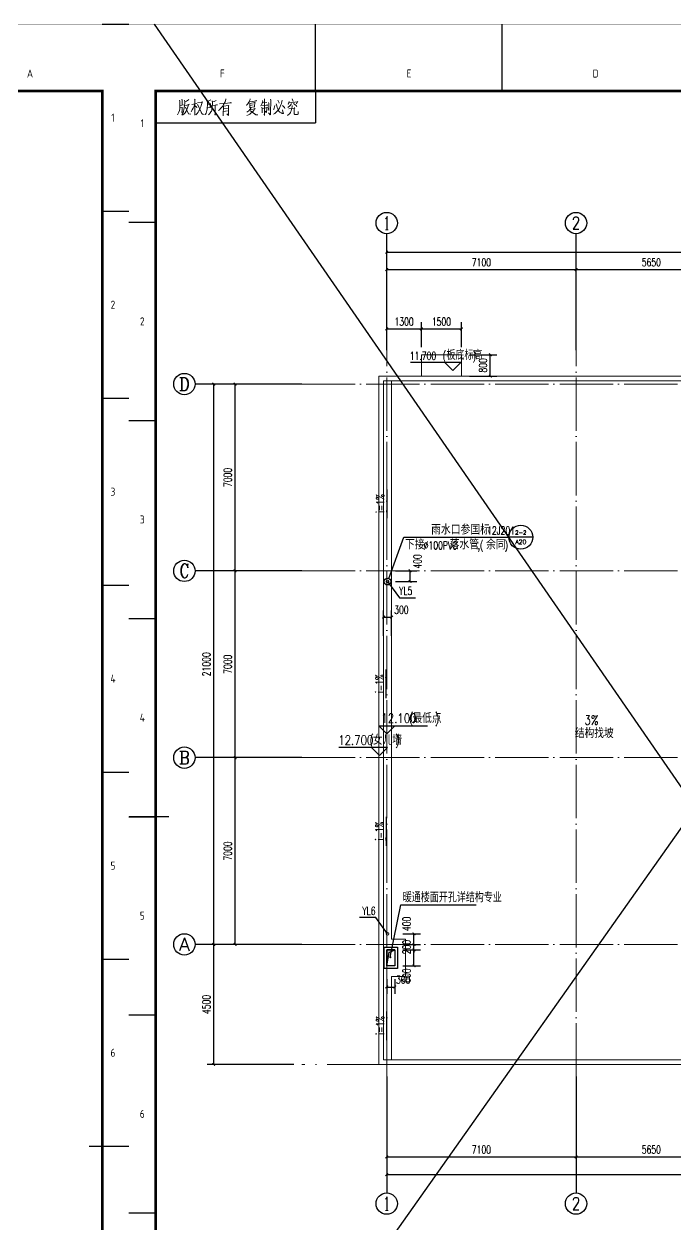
# Model space of a CAD drawing. Extents: x 238398 to 585159, y -66832 to 191977.
# Drawn here: x 539198 to 563614, y 61379 to 106385 of the extents above; entities that cross this region are included whole.
import ezdxf
from ezdxf.enums import TextEntityAlignment as Align

# ---------------------------------------------------------------- set-up
doc = ezdxf.new("R2010")
doc.units = 0
doc.header["$LTSCALE"] = 1000
doc.header["$MEASUREMENT"] = 0
doc.linetypes.add('DOTE', pattern=[2.42, 2, -0.2, 0.02, -0.2])
doc.layers.get('0').update_dxf_attribs({"color": 8})
doc.layers.get('Defpoints').update_dxf_attribs({"color": 8})
for name, color, linetype in [('-人员定位', 6, 'Continuous'), ('AXIS', 8, 'Continuous'), ('AXIS_TEXT', 8, 'Continuous'), ('DIM_ELEV', 8, 'Continuous'), ('DIM_IDEN', 8, 'Continuous'), ('DIM_LEAD', 8, 'Continuous'), ('DIM_SYMB', 8, 'Continuous'), ('D洞口', 8, 'Continuous'), ('G沟道', 8, 'Continuous'), ('PUB_DIM', 8, 'Continuous')]:
    doc.layers.add(name, color=color, linetype=linetype)
for name, color, linetype, lineweight in [('DOTE', 8, 'DOTE', 13), ('PUB_TEXT', 8, 'Continuous', 20), ('屋面', 8, 'Continuous', 20), ('建筑看线', 8, 'Continuous', 18), ('水', 8, 'Continuous', 18)]:
    doc.layers.add(name, color=color, linetype=linetype, lineweight=lineweight)
doc.styles.add('_TCH_AXIS', font='complex.shx', dxfattribs={"bigfont": 'gbcbig.shx'})
doc.styles.add('_TCH_DIM', font='SIMPLEX', dxfattribs={"bigfont": 'GBCBIG'})
doc.styles.add('_TCH_DIM_T3', font='SIMPLEX', dxfattribs={"width": 0.705882, "bigfont": 'GBCBIG'})
doc.styles.add('_TCH_LABEL', font='geditxt.shx', dxfattribs={"bigfont": 'hztxt1.shx'})
doc.styles.add('COMPLEX', font='geditxt.shx')
doc.styles.add('HZTXT', font='geditxt.shx', dxfattribs={"width": 0.8, "bigfont": 'hztxt1.shx'})
doc.styles.get("Standard").update_dxf_attribs({"font": 'gbenor.shx', "bigfont": 'gbcbig.shx'})
doc.styles.add('TK', font='GEDITXT.SHX', dxfattribs={"width": 0.85, "height": 3.5, "bigfont": 'hztxt1.shx'})
doc.dimstyles.new('_TCH_ARCH&&100', dxfattribs={"dimtxt": 297.5, "dimasz": 100, "dimexe": 250, "dimexo": 300, "dimgap": 126.25, "dimtad": 1, "dimdec": 0, "dimzin": 0, "dimdsep": 46, "dimtxsty": '_TCH_DIM_T3', "dimblk": 'ARCHTICK', "dimcen": 0.09, "dimazin": 2, "dimtfac": 1, "dimtdec": 0, "dimtix": 1, "dimtmove": 2, "dimatfit": 3, "dimfxl": 0, "dimtolj": 1, "dimtzin": 0, "dimarcsym": 0})

# ---------------------------------------------------------------- blocks, each defined once
blk = doc.blocks.new('_ArchTick')
at = {"color": 0, "linetype": 'ByBlock', "const_width": 0.4}
blk.add_lwpolyline([(-0.5, -0.5), (0.5, 0.5)], dxfattribs=at)
blk = doc.blocks.new('*D594')
at = {"layer": 'AXIS', "color": 0, "lineweight": -2}
for p, q in [((557203, 71892), (553953, 71892)), ((554203, 67392), (554203, 71892)), ((557203, 67392), (553953, 67392))]:
    blk.add_line(p, q, dxfattribs=at)
at = {"layer": 'Defpoints', "color": 0}
for p in [(554203, 71892), (557503, 71892), (557503, 67392)]:
    blk.add_point(p, dxfattribs=at)
at = {"layer": 'AXIS', "color": 0, "lineweight": -2, "xscale": 100, "yscale": 100, "zscale": 100}
for p, rotation in [((554203, 71892), 90), ((554203, 67392), 270)]:
    blk.add_blockref('_ArchTick', p, dxfattribs=dict(at, rotation=rotation))
at = {"layer": 'AXIS', "color": 0, "insert": (553928, 69642), "char_height": 297.5, "attachment_point": 5, "rotation": 90, "style": '_TCH_DIM_T3'}
blk.add_mtext('\\A1;4500', dxfattribs=at)
blk = doc.blocks.new('*D595')
at = {"layer": 'AXIS', "color": 0, "lineweight": -2}
for p, q in [((557203, 92892), (553953, 92892)), ((554203, 71892), (554203, 92892)), ((557203, 71892), (553953, 71892))]:
    blk.add_line(p, q, dxfattribs=at)
at = {"layer": 'Defpoints', "color": 0}
for p in [(554203, 92892), (557503, 92892), (557503, 71892)]:
    blk.add_point(p, dxfattribs=at)
at = {"layer": 'AXIS', "color": 0, "lineweight": -2, "xscale": 100, "yscale": 100, "zscale": 100}
for p, rotation in [((554203, 92892), 90), ((554203, 71892), 270)]:
    blk.add_blockref('_ArchTick', p, dxfattribs=dict(at, rotation=rotation))
at = {"layer": 'AXIS', "color": 0, "insert": (553928, 82392), "char_height": 297.5, "attachment_point": 5, "rotation": 90, "style": '_TCH_DIM_T3'}
blk.add_mtext('\\A1;21000', dxfattribs=at)
blk = doc.blocks.new('*D596')
at = {"layer": 'AXIS', "color": 0, "lineweight": -2}
for p, q in [((557203, 78892), (554753, 78892)), ((555003, 71892), (555003, 78892)), ((557203, 71892), (554753, 71892))]:
    blk.add_line(p, q, dxfattribs=at)
at = {"layer": 'Defpoints', "color": 0}
for p in [(555003, 78892), (557503, 78892), (557503, 71892)]:
    blk.add_point(p, dxfattribs=at)
at = {"layer": 'AXIS', "color": 0, "lineweight": -2, "xscale": 100, "yscale": 100, "zscale": 100}
for p, rotation in [((555003, 78892), 90), ((555003, 71892), 270)]:
    blk.add_blockref('_ArchTick', p, dxfattribs=dict(at, rotation=rotation))
at = {"layer": 'AXIS', "color": 0, "insert": (554728, 75392), "char_height": 297.5, "attachment_point": 5, "rotation": 90, "style": '_TCH_DIM_T3'}
blk.add_mtext('\\A1;7000', dxfattribs=at)
blk = doc.blocks.new('*D597')
at = {"layer": 'AXIS', "color": 0, "lineweight": -2}
for p, q in [((557203, 85892), (554753, 85892)), ((555003, 78892), (555003, 85892)), ((557203, 78892), (554753, 78892))]:
    blk.add_line(p, q, dxfattribs=at)
at = {"layer": 'Defpoints', "color": 0}
for p in [(555003, 85892), (557503, 85892), (557503, 78892)]:
    blk.add_point(p, dxfattribs=at)
at = {"layer": 'AXIS', "color": 0, "lineweight": -2, "xscale": 100, "yscale": 100, "zscale": 100}
for p, rotation in [((555003, 85892), 90), ((555003, 78892), 270)]:
    blk.add_blockref('_ArchTick', p, dxfattribs=dict(at, rotation=rotation))
at = {"layer": 'AXIS', "color": 0, "insert": (554728, 82392), "char_height": 297.5, "attachment_point": 5, "rotation": 90, "style": '_TCH_DIM_T3'}
blk.add_mtext('\\A1;7000', dxfattribs=at)
blk = doc.blocks.new('*D598')
at = {"layer": 'AXIS', "color": 0, "lineweight": -2}
for p, q in [((557203, 92892), (554753, 92892)), ((555003, 85892), (555003, 92892)), ((557203, 85892), (554753, 85892))]:
    blk.add_line(p, q, dxfattribs=at)
at = {"layer": 'Defpoints', "color": 0}
for p in [(555003, 92892), (557503, 92892), (557503, 85892)]:
    blk.add_point(p, dxfattribs=at)
at = {"layer": 'AXIS', "color": 0, "lineweight": -2, "xscale": 100, "yscale": 100, "zscale": 100}
for p, rotation in [((555003, 92892), 90), ((555003, 85892), 270)]:
    blk.add_blockref('_ArchTick', p, dxfattribs=dict(at, rotation=rotation))
at = {"layer": 'AXIS', "color": 0, "insert": (554728, 89392), "char_height": 297.5, "attachment_point": 5, "rotation": 90, "style": '_TCH_DIM_T3'}
blk.add_mtext('\\A1;7000', dxfattribs=at)
blk = doc.blocks.new('_AXISO')
blk.add_circle((0, 0), 0.5)
at = {"layer": 'AXIS_TEXT', "style": 'COMPLEX', "width": 1.041667}
blk.add_attdef('A', text='', height=0.56, dxfattribs=at).set_placement((-0.25, -0.28), (0.25, -0.28), align=Align.FIT)
blk = doc.blocks.new('*D604')
at = {"layer": 'AXIS', "color": 0, "lineweight": -2}
for p, q in [((560692, 94828), (560692, 98089)), ((560692, 97839), (583792, 97839)), ((583792, 94828), (583792, 98089))]:
    blk.add_line(p, q, dxfattribs=at)
at = {"layer": 'Defpoints', "color": 0}
for p in [(583792, 97839), (560692, 94528), (583792, 94528)]:
    blk.add_point(p, dxfattribs=at)
at = {"layer": 'AXIS', "color": 0, "lineweight": -2, "xscale": 100, "yscale": 100, "zscale": 100, "rotation": 180}
blk.add_blockref('_ArchTick', (560692, 97839), dxfattribs=at)
at = {"layer": 'AXIS', "color": 0, "lineweight": -2, "xscale": 100, "yscale": 100, "zscale": 100}
blk.add_blockref('_ArchTick', (583792, 97839), dxfattribs=at)
at = {"layer": 'AXIS', "color": 0, "insert": (572242, 98114), "char_height": 297.5, "attachment_point": 5, "style": '_TCH_DIM_T3'}
blk.add_mtext('\\A1;23100', dxfattribs=at)
blk = doc.blocks.new('*D605')
at = {"layer": 'AXIS', "color": 0, "lineweight": -2}
for p, q in [((560692, 94168), (560692, 97430)), ((567792, 94168), (567792, 97430)), ((560692, 97180), (567792, 97180))]:
    blk.add_line(p, q, dxfattribs=at)
at = {"layer": 'Defpoints', "color": 0}
for p in [(567792, 97180), (560692, 93868), (567792, 93868)]:
    blk.add_point(p, dxfattribs=at)
at = {"layer": 'AXIS', "color": 0, "lineweight": -2, "xscale": 100, "yscale": 100, "zscale": 100, "rotation": 180}
blk.add_blockref('_ArchTick', (560692, 97180), dxfattribs=at)
at = {"layer": 'AXIS', "color": 0, "lineweight": -2, "xscale": 100, "yscale": 100, "zscale": 100}
blk.add_blockref('_ArchTick', (567792, 97180), dxfattribs=at)
at = {"layer": 'AXIS', "color": 0, "insert": (564242, 97455), "char_height": 297.5, "attachment_point": 5, "style": '_TCH_DIM_T3'}
blk.add_mtext('\\A1;7100', dxfattribs=at)
blk = doc.blocks.new('*D606')
at = {"layer": 'AXIS', "color": 0, "lineweight": -2}
for p, q in [((567792, 94168), (567792, 97430)), ((573442, 94168), (573442, 97430)), ((567792, 97180), (573442, 97180))]:
    blk.add_line(p, q, dxfattribs=at)
at = {"layer": 'Defpoints', "color": 0}
for p in [(573442, 97180), (567792, 93868), (573442, 93868)]:
    blk.add_point(p, dxfattribs=at)
at = {"layer": 'AXIS', "color": 0, "lineweight": -2, "xscale": 100, "yscale": 100, "zscale": 100, "rotation": 180}
blk.add_blockref('_ArchTick', (567792, 97180), dxfattribs=at)
at = {"layer": 'AXIS', "color": 0, "lineweight": -2, "xscale": 100, "yscale": 100, "zscale": 100}
blk.add_blockref('_ArchTick', (573442, 97180), dxfattribs=at)
at = {"layer": 'AXIS', "color": 0, "insert": (570617, 97455), "char_height": 297.5, "attachment_point": 5, "style": '_TCH_DIM_T3'}
blk.add_mtext('\\A1;5650', dxfattribs=at)
blk = doc.blocks.new('*D608')
at = {"layer": 'AXIS', "color": 0, "lineweight": -2}
for p, q in [((560692, 66282), (560692, 63020)), ((583792, 66282), (583792, 63020)), ((560692, 63270), (583792, 63270))]:
    blk.add_line(p, q, dxfattribs=at)
at = {"layer": 'Defpoints', "color": 0}
for p in [(560692, 66582), (583792, 66582), (583792, 63270)]:
    blk.add_point(p, dxfattribs=at)
at = {"layer": 'AXIS', "color": 0, "lineweight": -2, "xscale": 100, "yscale": 100, "zscale": 100, "rotation": 180}
blk.add_blockref('_ArchTick', (560692, 63270), dxfattribs=at)
at = {"layer": 'AXIS', "color": 0, "lineweight": -2, "xscale": 100, "yscale": 100, "zscale": 100}
blk.add_blockref('_ArchTick', (583792, 63270), dxfattribs=at)
at = {"layer": 'AXIS', "color": 0, "insert": (572242, 63545), "char_height": 297.5, "attachment_point": 5, "style": '_TCH_DIM_T3'}
blk.add_mtext('\\A1;23100', dxfattribs=at)
blk = doc.blocks.new('*D609')
at = {"layer": 'AXIS', "color": 0, "lineweight": -2}
for p, q in [((560692, 66942), (560692, 63680)), ((567792, 66942), (567792, 63680)), ((560692, 63930), (567792, 63930))]:
    blk.add_line(p, q, dxfattribs=at)
at = {"layer": 'Defpoints', "color": 0}
for p in [(560692, 67242), (567792, 67242), (567792, 63930)]:
    blk.add_point(p, dxfattribs=at)
at = {"layer": 'AXIS', "color": 0, "lineweight": -2, "xscale": 100, "yscale": 100, "zscale": 100, "rotation": 180}
blk.add_blockref('_ArchTick', (560692, 63930), dxfattribs=at)
at = {"layer": 'AXIS', "color": 0, "lineweight": -2, "xscale": 100, "yscale": 100, "zscale": 100}
blk.add_blockref('_ArchTick', (567792, 63930), dxfattribs=at)
at = {"layer": 'AXIS', "color": 0, "insert": (564242, 64205), "char_height": 297.5, "attachment_point": 5, "style": '_TCH_DIM_T3'}
blk.add_mtext('\\A1;7100', dxfattribs=at)
blk = doc.blocks.new('*D610')
at = {"layer": 'AXIS', "color": 0, "lineweight": -2}
for p, q in [((567792, 66942), (567792, 63680)), ((573442, 66942), (573442, 63680)), ((567792, 63930), (573442, 63930))]:
    blk.add_line(p, q, dxfattribs=at)
at = {"layer": 'Defpoints', "color": 0}
for p in [(567792, 67242), (573442, 67242), (573442, 63930)]:
    blk.add_point(p, dxfattribs=at)
at = {"layer": 'AXIS', "color": 0, "lineweight": -2, "xscale": 100, "yscale": 100, "zscale": 100, "rotation": 180}
blk.add_blockref('_ArchTick', (567792, 63930), dxfattribs=at)
at = {"layer": 'AXIS', "color": 0, "lineweight": -2, "xscale": 100, "yscale": 100, "zscale": 100}
blk.add_blockref('_ArchTick', (573442, 63930), dxfattribs=at)
at = {"layer": 'AXIS', "color": 0, "insert": (570617, 64205), "char_height": 297.5, "attachment_point": 5, "style": '_TCH_DIM_T3'}
blk.add_mtext('\\A1;5650', dxfattribs=at)
blk = doc.blocks.new('GEDI_WK_A2_V')
at = {"color": 3}
for p, q in [((70, 569), (70, 594)), ((140, 569), (140, 594)), ((70, 569), (70, 557)), ((10, 557), (70, 557)), ((0, 519.75), (10, 519.75)), ((0, 445.5), (10, 445.5)), ((0, 371.25), (10, 371.25)), ((0, 297), (10, 297)), ((0, 222.75), (10, 222.75)), ((0, 148.5), (10, 148.5))]:
    blk.add_line(p, q, dxfattribs=at)
for points, const_width in [([(0, 594), (0, 0), (420, 0), (420, 594)], 0.1), ([(10, 569), (10, 10), (410, 10), (410, 569)], 1)]:
    blk.add_lwpolyline(points, close=True, dxfattribs=dict(at, const_width=const_width))
at = {"color": 3, "const_width": 0.5}
blk.add_lwpolyline([(0, 297), (15, 297)], dxfattribs=at)
at = {"color": 3}
for s, p in [('F', (35, 574)), ('E', (105, 574)), ('D', (175, 574))]:
    blk.add_text(s, height=3, dxfattribs=at).set_placement(p, align=Align.CENTER)
for s, p in [('1', (5, 556.88)), ('2', (5, 482.62)), ('3', (5, 408.38)), ('4', (5, 334.12)), ('5', (5, 259.88)), ('6', (5, 185.62))]:
    blk.add_text(s, height=3, dxfattribs=at).set_placement(p, align=Align.MIDDLE)
blk = doc.blocks.new('GEDI_Copyright_2012')
at = {"color": 7, "lineweight": 0}
for points in [[(8.99, -3.43), (9.11, -3.83), (9.11, -5.03), (9.11, -5.93), (9.03, -6.73), (8.9, -7.33), (8.73, -8.03), (8.48, -8.53), (8.22, -8.93)], [(10.81, -3.53), (10.9, -4.03), (10.9, -4.68), (10.81, -5.53), (10.73, -6.33), (10.6, -7.03), (10.47, -7.68), (10.3, -8.23), (10.09, -8.72), (9.84, -9.08)], [(9.88, -3.13), (9.96, -3.43), (9.96, -5.33)], [(12.43, -3.23), (12.34, -3.38), (11.53, -3.88), (10.98, -4.13)], [(14.64, -3.13), (14.81, -3.38), (14.76, -3.33), (14.72, -9.13), (14.68, -8.72), (14.72, -8.13)], [(15.7, -4.48), (17.52, -4.18), (17.44, -4.03), (17.27, -4.68), (17.1, -5.43), (16.93, -5.93), (16.76, -6.43), (16.55, -6.93), (16.21, -7.48), (15.91, -7.98), (15.61, -8.43), (15.32, -8.72), (15.02, -8.98)], [(20.67, -3.38), (20.5, -3.48), (19.35, -4.13), (19.27, -3.73), (19.4, -4.13), (19.4, -5.43), (19.35, -6.23), (19.31, -6.78), (19.22, -7.33), (19.1, -7.83), (18.93, -8.33), (18.72, -8.68), (18.54, -8.98)], [(22.67, -3.58), (21.99, -3.98), (21.35, -4.13), (21.26, -3.73), (21.35, -4.33), (21.31, -4.93), (21.26, -5.58), (21.22, -6.13), (21.13, -6.63), (21.05, -7.18), (20.92, -7.58), (20.71, -7.88), (20.5, -8.23), (20.28, -8.53), (20.07, -8.78), (19.86, -8.98)], [(26.28, -2.98), (26.28, -3.23), (26.02, -4.08), (25.76, -4.68), (25.51, -5.08), (25.04, -5.83), (24.36, -6.63), (23.9, -7.13), (23.6, -7.38)], [(23.98, -4.83), (28.4, -4.43), (28.14, -4.33)], [(28.14, -4.33), (27.8, -4.48)], [(35.45, -3.03), (35.49, -3.23), (34.98, -4.18), (34.52, -4.83), (34.26, -5.23), (34.05, -5.53)], [(35.11, -4.08), (36.34, -3.93), (37.87, -3.68), (37.75, -3.63), (37.49, -3.73)], [(35.24, -4.43), (35.28, -4.73), (35.32, -5.58), (35.32, -6.38), (35.28, -6.23), (37.19, -5.93), (37.07, -5.93), (37.15, -4.23), (37.28, -4.38), (35.28, -4.68)], [(40.12, -3.58), (40.16, -3.88), (39.83, -4.93), (39.66, -5.23)], [(40.12, -4.48), (41.74, -4.33)], [(40.8, -3.03), (40.84, -3.28), (40.8, -9.23), (40.72, -8.88), (40.8, -8.53)], [(42.33, -4.33), (42.42, -4.58), (42.42, -7.33), (42.33, -6.83), (42.37, -6.53)], [(43.1, -3.13), (43.18, -3.43), (43.14, -8.23), (43.14, -8.53), (43.1, -8.78), (43.05, -8.88), (42.97, -8.98), (42.37, -8.23), (43.05, -8.88)], [(47.43, -3.48), (47.39, -4.03), (47.17, -4.73), (47, -5.28), (46.71, -5.88), (46.45, -6.48), (46.2, -6.88), (45.86, -7.38), (45.47, -7.78), (45.09, -8.13), (44.67, -8.48), (44.24, -8.72)], [(45.82, -3.53), (46.07, -3.93), (46.24, -4.28), (46.32, -4.48), (46.32, -4.63)], [(50.06, -3.98), (50.02, -4.33), (49.94, -4.58), (49.85, -4.83), (49.77, -4.98), (49.68, -5.03), (50.02, -4.43), (53.29, -4.13), (53.16, -4.03), (52.78, -4.83)], [(51.21, -3.03), (51.47, -3.58), (51.55, -3.93)], [(9.11, -6.38), (10.01, -6.28), (9.92, -6.13), (9.92, -8.38), (9.88, -8.08), (9.88, -7.68)], [(9.16, -5.48), (10.39, -5.28)], [(11.2, -5.43), (12.56, -5.08), (12.47, -4.93), (12.26, -5.58), (12, -6.38), (11.75, -6.98), (11.45, -7.63), (11.03, -8.23), (10.6, -8.68), (10.26, -9.03)], [(11.15, -6.08), (12.34, -8.63), (13.15, -8.68), (12.38, -8.58), (12.17, -8.28)], [(14.72, -4.88), (14.42, -5.73), (14.08, -6.43), (13.74, -7.13), (13.45, -7.63), (13.36, -7.78)], [(13.62, -5.08), (15.4, -4.68)], [(14.72, -5.63), (15.27, -6.03), (15.4, -6.33)], [(15.61, -5.23), (15.87, -5.28), (17.44, -8.72), (18.2, -8.83), (17.44, -8.63), (17.14, -8.08)], [(19.48, -6.38), (19.56, -6.33), (20.54, -6.18), (20.41, -6.23), (20.54, -4.68), (20.63, -4.88), (19.44, -5.13)], [(21.31, -5.53), (23.22, -5.23), (23.09, -5.18), (22.88, -5.28)], [(22.28, -5.43), (22.28, -9.13), (22.24, -8.88), (22.28, -8.48)], [(25.34, -5.53), (25.43, -5.73), (25.38, -9.03), (25.38, -9.33), (25.34, -9.03), (25.38, -8.68)], [(25.43, -5.73), (27.38, -5.53), (27.38, -5.43), (27.47, -5.53), (27.38, -5.58), (27.38, -9.08), (27.34, -9.28), (26.66, -8.63), (27.34, -9.18)], [(26.96, -6.58), (25.47, -6.73)], [(25.47, -7.68), (26.96, -7.53)], [(35.71, -6.38), (35.71, -6.53), (34.98, -7.43), (34.56, -7.78), (34.26, -8.03)], [(35.62, -6.88), (35.75, -6.98), (37.28, -6.68), (37.23, -6.53), (36.77, -7.33), (36.47, -7.68), (36.17, -7.98), (35.71, -8.38), (35.28, -8.72), (34.81, -8.98), (34.26, -9.23)], [(36.64, -5.28), (35.36, -5.48)], [(35.54, -7.38), (35.62, -7.43), (37.57, -8.98), (38.3, -8.93), (37.57, -8.93), (37.32, -8.78)], [(39.27, -5.63), (42.08, -5.33), (42.03, -5.33), (41.87, -5.28), (41.65, -5.38)], [(39.87, -6.13), (39.95, -6.68), (39.95, -6.78), (40, -8.28), (39.95, -7.98), (40, -7.73)], [(40, -6.58), (41.95, -6.28), (41.82, -6.13), (41.74, -6.53), (41.69, -7.18), (41.61, -7.63), (41.57, -7.93), (41.44, -8.08), (41.06, -7.58), (41.48, -8.03)], [(44.67, -5.43), (44.63, -5.93), (44.5, -6.48), (44.37, -6.83), (44.24, -7.03)], [(45.26, -4.88), (45.43, -5.63), (45.56, -6.18), (45.77, -6.68), (45.99, -7.23), (46.24, -7.63), (46.58, -7.93), (47.05, -8.28), (47.51, -8.43), (47.81, -8.48), (47.94, -8.48), (47.73, -7.78), (47.64, -7.13), (47.81, -8.48)], [(47.64, -5.43), (48.07, -5.93), (48.36, -6.28), (48.49, -6.58)], [(51.21, -5.48), (51.21, -5.83), (51.08, -6.58), (50.95, -7.03), (50.83, -7.43), (50.7, -7.78), (50.53, -8.13), (50.32, -8.43), (50.06, -8.68), (49.77, -8.93), (49.43, -9.18)], [(50.91, -4.68), (50.83, -4.98), (50.44, -5.43), (50.06, -5.83), (49.81, -6.03), (49.55, -6.23)], [(49.98, -6.68), (52.19, -6.43), (52.06, -6.28), (52.02, -6.58), (51.93, -8.18), (51.97, -8.63), (52.06, -8.78), (52.19, -8.88), (52.4, -8.88), (52.61, -8.88), (53.21, -8.88), (53.42, -8.78), (53.46, -8.72), (53.42, -7.68), (53.42, -8.78)], [(51.76, -4.78), (52.27, -5.13), (52.65, -5.43), (52.83, -5.68), (52.91, -5.88)]]:
    blk.add_lwpolyline(points, dxfattribs=at)
blk = doc.blocks.new('432ASEFESADFSD')
for name, p in [('GEDI_WK_A2_V', (0, 0)), ('GEDI_Copyright_2012', (10, 569))]:
    blk.add_blockref(name, p)
at = {"style": 'TK', "width": 0.85}
for tag, height, p in [('PROJECTNAME', 4.75, (355, 44)), ('PHASE', 4, (397, 44)), ('DRAWINGNAME', 4.75, (365, 31))]:
    blk.add_attdef(tag, text='', height=height, dxfattribs=at).set_placement(p, align=Align.MIDDLE_CENTER)
for tag, p, height in [('APPROVE', (242, 32.75), 3.5), ('DESIGN', (287, 32.75), 3.5), ('REVIEW1', (242, 25.75), 3.5), ('DRAW', (287, 25.75), 3.5), ('REVIEW2', (242, 18.75), 3.5), ('PROPORTION', (287, 18.75), 3.5), ('DRAWINGNUMBER', (337, 18.5), 4), ('CHECK', (242, 11.75), 3.5), ('DATE', (287, 11.75), 3.5), ('VERSION', (403, 11.75), 3.5)]:
    blk.add_attdef(tag, p, '', height=height, dxfattribs=at)
blk = doc.blocks.new('GEDI_WK_A1_V')
at = {"color": 3}
for p, q in [((584, 841), (594, 841)), ((584, 770.92), (594, 770.92)), ((584, 700.83), (594, 700.83)), ((584, 630.75), (594, 630.75)), ((584, 560.67), (594, 560.67)), ((584, 490.58), (594, 490.58)), ((584, 420.5), (594, 420.5))]:
    blk.add_line(p, q, dxfattribs=at)
for points, const_width in [([(0, 841), (0, 0), (594, 0), (594, 841)], 0.1), ([(10, 816), (10, 10), (584, 10), (584, 816)], 1)]:
    blk.add_lwpolyline(points, close=True, dxfattribs=dict(at, const_width=const_width))
at = {"color": 3, "const_width": 0.5}
blk.add_lwpolyline([(579, 420.5), (594, 420.5)], dxfattribs=at)
at = {"color": 3}
blk.add_text('A', height=3, dxfattribs=at).set_placement((556.88, 821), align=Align.CENTER)
for s, p in [('1', (588, 805.96)), ('2', (588, 735.88)), ('3', (588, 665.79)), ('4', (588, 595.71)), ('5', (588, 525.62)), ('6', (588, 455.54))]:
    blk.add_text(s, height=3, dxfattribs=at).set_placement(p, align=Align.MIDDLE)
blk = doc.blocks.new('CEEC_TK_A1_V')
blk.add_blockref('GEDI_WK_A1_V', (0, 0))
at = {"style": 'TK', "width": 0.85}
for tag, height, p in [('PROJECTNAME', 4.75, (529, 44)), ('PHASE', 4, (571, 44)), ('DRAWINGNAME', 4.75, (539, 31))]:
    blk.add_attdef(tag, text='', height=height, dxfattribs=at).set_placement(p, align=Align.MIDDLE_CENTER)
for tag, p, height in [('APPROVE', (416, 32.75), 3.5), ('DESIGN', (461, 32.75), 3.5), ('REVIEW1', (416, 25.75), 3.5), ('DRAW', (461, 25.75), 3.5), ('REVIEW2', (416, 18.75), 3.5), ('PROPORTION', (461, 18.75), 3.5), ('DRAWINGNUMBER', (511, 18.5), 4), ('CHECK', (416, 11.75), 3.5), ('DATE', (461, 11.75), 3.5), ('VERSION', (577, 11.75), 3.5)]:
    blk.add_attdef(tag, p, '', height=height, dxfattribs=at)
blk = doc.blocks.new('A$C7ABC5038')
at = {"layer": 'D洞口'}
for points in [[(21400, 1000), (21480, 1288), (22800, 1350), (21400, 1350)], [(0, 100), (88, 594), (300, 700), (0, 700)]]:
    blk.add_hatch(color=9, dxfattribs=at).paths.add_polyline_path(points)
for points in [[(21300, 1450), (22900, 1450), (22900, 900), (21300, 900)], [(21400, 1000), (21480, 1288), (22800, 1350), (21400, 1350)], [(21400, 1350), (22800, 1350), (22800, 1000), (21400, 1000)], [(-100, 800), (400, 800), (400, 0), (-100, 0)], [(0, 100), (88, 594), (300, 700), (0, 700)], [(0, 700), (300, 700), (300, 100), (0, 100)]]:
    blk.add_lwpolyline(points, close=True, dxfattribs=at)
blk = doc.blocks.new('*D89')
at = {"layer": 'Defpoints', "color": 0}
for p in [(552832, 85892), (553679, 85892), (552832, 85492)]:
    blk.add_point(p, dxfattribs=at)
at = {"layer": 'PUB_DIM', "color": 0, "lineweight": -2}
for p, q in [((553132, 85892), (553929, 85892)), ((553679, 85492), (553679, 85892)), ((553132, 85492), (553929, 85492))]:
    blk.add_line(p, q, dxfattribs=at)
at = {"layer": 'PUB_DIM', "color": 0, "lineweight": -2, "xscale": 100, "yscale": 100, "zscale": 100}
for p, rotation in [((553679, 85892), 90), ((553679, 85492), 270)]:
    blk.add_blockref('_ArchTick', p, dxfattribs=dict(at, rotation=rotation))
at = {"layer": 'PUB_DIM', "color": 0, "insert": (553954, 86243), "char_height": 297.5, "attachment_point": 5, "rotation": 90, "style": '_TCH_DIM_T3'}
blk.add_mtext('\\A1;400', dxfattribs=at)
blk = doc.blocks.new('*D107')
at = {"layer": 'Defpoints', "color": 0}
for p in [(552982, 84157), (552682, 83155), (552982, 83155)]:
    blk.add_point(p, dxfattribs=at)
at = {"layer": 'PUB_DIM', "color": 0, "lineweight": -2}
for p, q in [((552682, 83455), (552682, 84407)), ((552982, 83455), (552982, 84407)), ((552682, 84157), (552982, 84157))]:
    blk.add_line(p, q, dxfattribs=at)
at = {"layer": 'PUB_DIM', "color": 0, "lineweight": -2, "xscale": 100, "yscale": 100, "zscale": 100, "rotation": 180}
blk.add_blockref('_ArchTick', (552682, 84157), dxfattribs=at)
at = {"layer": 'PUB_DIM', "color": 0, "lineweight": -2, "xscale": 100, "yscale": 100, "zscale": 100}
blk.add_blockref('_ArchTick', (552982, 84157), dxfattribs=at)
at = {"layer": 'PUB_DIM', "color": 0, "insert": (553352, 84432), "char_height": 297.5, "attachment_point": 5, "style": '_TCH_DIM_T3'}
blk.add_mtext('\\A1;300', dxfattribs=at)
blk = doc.blocks.new('*D120')
at = {"layer": 'Defpoints', "color": 0}
for p in [(553102, 72292), (553823, 72292), (553102, 71892)]:
    blk.add_point(p, dxfattribs=at)
at = {"layer": 'PUB_DIM', "color": 0, "lineweight": -2}
for p, q in [((553402, 72292), (554073, 72292)), ((553823, 71892), (553823, 72292)), ((553402, 71892), (554073, 71892))]:
    blk.add_line(p, q, dxfattribs=at)
at = {"layer": 'PUB_DIM', "color": 0, "lineweight": -2, "xscale": 100, "yscale": 100, "zscale": 100}
for p, rotation in [((553823, 72292), 90), ((553823, 71892), 270)]:
    blk.add_blockref('_ArchTick', p, dxfattribs=dict(at, rotation=rotation))
at = {"layer": 'PUB_DIM', "color": 0, "insert": (553548, 72662), "char_height": 297.5, "attachment_point": 5, "rotation": 90, "style": '_TCH_DIM_T3'}
blk.add_mtext('\\A1;400', dxfattribs=at)
blk = doc.blocks.new('*D121')
at = {"layer": 'Defpoints', "color": 0}
for p in [(553102, 71892), (553102, 71692), (553823, 71892)]:
    blk.add_point(p, dxfattribs=at)
at = {"layer": 'PUB_DIM', "color": 0, "lineweight": -2}
for p, q in [((553402, 71892), (554073, 71892)), ((553402, 71692), (554073, 71692)), ((553823, 71892), (553823, 71992)), ((553823, 71692), (553823, 71892)), ((553823, 71692), (553823, 71592))]:
    blk.add_line(p, q, dxfattribs=at)
at = {"layer": 'PUB_DIM', "color": 0, "lineweight": -2, "xscale": 100, "yscale": 100, "zscale": 100}
for p, rotation in [((553823, 71892), 270), ((553823, 71692), 90)]:
    blk.add_blockref('_ArchTick', p, dxfattribs=dict(at, rotation=rotation))
at = {"layer": 'PUB_DIM', "color": 0, "insert": (553548, 71792), "char_height": 297.5, "attachment_point": 5, "rotation": 90, "style": '_TCH_DIM_T3'}
blk.add_mtext('\\A1;200', dxfattribs=at)
blk = doc.blocks.new('*D122')
at = {"layer": 'Defpoints', "color": 0}
for p in [(553102, 71692), (553823, 71692), (553102, 71092)]:
    blk.add_point(p, dxfattribs=at)
at = {"layer": 'PUB_DIM', "color": 0, "lineweight": -2}
for p, q in [((553402, 71692), (554073, 71692)), ((553823, 71092), (553823, 71692)), ((553402, 71092), (554073, 71092))]:
    blk.add_line(p, q, dxfattribs=at)
at = {"layer": 'PUB_DIM', "color": 0, "lineweight": -2, "xscale": 100, "yscale": 100, "zscale": 100}
for p, rotation in [((553823, 71692), 90), ((553823, 71092), 270)]:
    blk.add_blockref('_ArchTick', p, dxfattribs=dict(at, rotation=rotation))
at = {"layer": 'PUB_DIM', "color": 0, "insert": (553548, 70722), "char_height": 297.5, "attachment_point": 5, "rotation": 90, "style": '_TCH_DIM_T3'}
blk.add_mtext('\\A1;600', dxfattribs=at)
blk = doc.blocks.new('*D123')
at = {"layer": 'Defpoints', "color": 0}
for p in [(552802, 70892), (553102, 70892), (553102, 70297)]:
    blk.add_point(p, dxfattribs=at)
at = {"layer": 'PUB_DIM', "color": 0, "lineweight": -2}
for p, q in [((552802, 70592), (552802, 70047)), ((552802, 70297), (553102, 70297)), ((553102, 70592), (553102, 70047))]:
    blk.add_line(p, q, dxfattribs=at)
at = {"layer": 'PUB_DIM', "color": 0, "lineweight": -2, "xscale": 100, "yscale": 100, "zscale": 100, "rotation": 180}
blk.add_blockref('_ArchTick', (552802, 70297), dxfattribs=at)
at = {"layer": 'PUB_DIM', "color": 0, "lineweight": -2, "xscale": 100, "yscale": 100, "zscale": 100}
blk.add_blockref('_ArchTick', (553102, 70297), dxfattribs=at)
at = {"layer": 'PUB_DIM', "color": 0, "insert": (553419, 70572), "char_height": 297.5, "attachment_point": 5, "style": '_TCH_DIM_T3'}
blk.add_mtext('\\A1;300', dxfattribs=at)
blk = doc.blocks.new('*D485')
at = {"layer": 'Defpoints', "color": 0}
for p in [(555602, 94957), (554102, 93979), (555602, 93979)]:
    blk.add_point(p, dxfattribs=at)
at = {"layer": 'PUB_DIM', "color": 0, "lineweight": -2}
for p, q in [((554102, 94279), (554102, 95207)), ((555602, 94279), (555602, 95207)), ((554102, 94957), (555602, 94957))]:
    blk.add_line(p, q, dxfattribs=at)
at = {"layer": 'PUB_DIM', "color": 0, "lineweight": -2, "xscale": 100, "yscale": 100, "zscale": 100, "rotation": 180}
blk.add_blockref('_ArchTick', (554102, 94957), dxfattribs=at)
at = {"layer": 'PUB_DIM', "color": 0, "lineweight": -2, "xscale": 100, "yscale": 100, "zscale": 100}
blk.add_blockref('_ArchTick', (555602, 94957), dxfattribs=at)
at = {"layer": 'PUB_DIM', "color": 0, "insert": (554852, 95232), "char_height": 297.5, "attachment_point": 5, "style": '_TCH_DIM_T3'}
blk.add_mtext('\\A1;1500', dxfattribs=at)
blk = doc.blocks.new('*D486')
at = {"layer": 'Defpoints', "color": 0}
for p in [(554102, 94957), (552802, 93979), (554102, 93979)]:
    blk.add_point(p, dxfattribs=at)
at = {"layer": 'PUB_DIM', "color": 0, "lineweight": -2}
for p, q in [((552802, 94279), (552802, 95207)), ((554102, 94279), (554102, 95207)), ((552802, 94957), (554102, 94957))]:
    blk.add_line(p, q, dxfattribs=at)
at = {"layer": 'PUB_DIM', "color": 0, "lineweight": -2, "xscale": 100, "yscale": 100, "zscale": 100, "rotation": 180}
blk.add_blockref('_ArchTick', (552802, 94957), dxfattribs=at)
at = {"layer": 'PUB_DIM', "color": 0, "lineweight": -2, "xscale": 100, "yscale": 100, "zscale": 100}
blk.add_blockref('_ArchTick', (554102, 94957), dxfattribs=at)
at = {"layer": 'PUB_DIM', "color": 0, "insert": (553452, 95232), "char_height": 297.5, "attachment_point": 5, "style": '_TCH_DIM_T3'}
blk.add_mtext('\\A1;1300', dxfattribs=at)
blk = doc.blocks.new('*D487')
at = {"layer": 'Defpoints', "color": 0}
for p in [(555602, 93992), (556687, 93992), (555602, 93192)]:
    blk.add_point(p, dxfattribs=at)
at = {"layer": 'PUB_DIM', "color": 0, "lineweight": -2}
for p, q in [((555902, 93992), (556937, 93992)), ((556687, 93192), (556687, 93992)), ((555902, 93192), (556937, 93192))]:
    blk.add_line(p, q, dxfattribs=at)
at = {"layer": 'PUB_DIM', "color": 0, "lineweight": -2, "xscale": 100, "yscale": 100, "zscale": 100}
for p, rotation in [((556687, 93992), 90), ((556687, 93192), 270)]:
    blk.add_blockref('_ArchTick', p, dxfattribs=dict(at, rotation=rotation))
at = {"layer": 'PUB_DIM', "color": 0, "insert": (556412, 93592), "char_height": 297.5, "attachment_point": 5, "rotation": 90, "style": '_TCH_DIM_T3'}
blk.add_mtext('\\A1;800', dxfattribs=at)
blk = doc.blocks.new('zw4')
at = {"layer": 'AXIS'}
for p, q in [((560691.6, 94528), (560691.6, 98528)), ((567791.6, 94528), (567791.6, 98528)), ((557503.2, 92891.8), (553503.2, 92891.8)), ((557503.2, 85891.8), (553503.2, 85891.8)), ((557503.2, 78891.8), (553503.2, 78891.8)), ((557503.2, 71891.8), (553503.2, 71891.8)), ((560691.6, 66581.9), (560691.6, 62581.9)), ((567791.6, 66581.9), (567791.6, 62581.9))]:
    blk.add_line(p, q, dxfattribs=at)
for centre in [(553103.2, 92891.8), (553103.2, 85891.8), (553103.2, 78891.8), (553103.2, 71891.8)]:
    blk.add_circle(centre, 400, dxfattribs=at)
at = {"layer": 'DOTE'}
for p, q in [((557503.2, 92891.8), (586409.2, 92891.8)), ((557503.2, 85891.8), (586409.2, 85891.8)), ((557503.2, 78891.8), (586409.2, 78891.8)), ((557503.2, 71891.8), (586409.2, 71891.8))]:
    blk.add_line(p, q, dxfattribs=at)
at = {"layer": 'DOTE', "ltscale": 2}
blk.add_line((586659.8, 67391.8), (557503.2, 67391.8), dxfattribs=at)
at = {"layer": 'DOTE'}
for points in [[(560691.6, 66941.8), (560691.6, 95631.6)], [(567791.6, 66941.8), (567791.6, 95631.6)]]:
    blk.add_lwpolyline(points, dxfattribs=at)
at = {"layer": 'AXIS'}
ref = blk.add_blockref('_AXISO', (560691.6, 98928), dxfattribs=dict(at, xscale=800, yscale=800, zscale=800))
ref.add_attrib('A', '1', dxfattribs={"layer": 'AXIS_TEXT', "height": 514.7, "style": '_TCH_AXIS'}).set_placement((560581.3, 98670.7), (560801.9, 98670.7), align=Align.FIT)
ref = blk.add_blockref('_AXISO', (567791.6, 98928), dxfattribs=dict(at, xscale=800, yscale=800, zscale=800))
ref.add_attrib('A', '2', dxfattribs={"layer": 'AXIS_TEXT', "height": 465.9, "style": '_TCH_AXIS'}).set_placement((567636.3, 98695), (567946.9, 98695), align=Align.FIT)
ref = blk.add_blockref('_AXISO', (560691.6, 62181.9), dxfattribs=dict(at, xscale=800, yscale=800, zscale=800))
ref.add_attrib('A', '1', dxfattribs={"layer": 'AXIS_TEXT', "height": 514.7, "style": '_TCH_AXIS'}).set_placement((560581.3, 61924.5), (560801.9, 61924.5), align=Align.FIT)
ref = blk.add_blockref('_AXISO', (567791.6, 62181.9), dxfattribs=dict(at, xscale=800, yscale=800, zscale=800))
ref.add_attrib('A', '2', dxfattribs={"layer": 'AXIS_TEXT', "height": 465.9, "style": '_TCH_AXIS'}).set_placement((567636.3, 61948.9), (567946.9, 61948.9), align=Align.FIT)
at = {"layer": 'AXIS_TEXT', "style": '_TCH_AXIS'}
for s, height, p, p2 in [('D', 497.4, (552901.8, 92643.1), (553304.5, 92643.1)), ('C', 520.8, (552917.2, 85631.4), (553289.1, 85631.4)), ('B', 497.4, (552901.8, 78643.1), (553304.5, 78643.1)), ('A', 485.9, (552894.9, 71648.9), (553311.4, 71648.9))]:
    blk.add_text(s, height=height, dxfattribs=at).set_placement(p, p2, align=Align.FIT)
at = {"layer": 'AXIS'}
for p1, p2, distance, picture, middle in [((560691.6, 94528), (583791.6, 94528), 3311.5, '*D604', (572241.6, 98114.5)), ((560691.6, 93868.1), (567791.6, 93868.1), 3311.5, '*D605', (564241.6, 97454.6)), ((567791.6, 93868.1), (573441.6, 93868.1), 3311.5, '*D606', (570616.6, 97454.6)), ((557503.2, 71891.8), (557503.2, 92891.8), 3300, '*D595', (553928.2, 82391.8)), ((557503.2, 85891.8), (557503.2, 92891.8), 2500, '*D598', (554728.2, 89391.8)), ((557503.2, 78891.8), (557503.2, 85891.8), 2500, '*D597', (554728.2, 82391.8)), ((557503.2, 71891.8), (557503.2, 78891.8), 2500, '*D596', (554728.2, 75391.8)), ((557503.2, 67391.8), (557503.2, 71891.8), 3300, '*D594', (553928.2, 69641.8)), ((560691.6, 67241.8), (567791.6, 67241.8), -3311.5, '*D609', (564241.6, 64205.3)), ((567791.6, 67241.8), (573441.6, 67241.8), -3311.5, '*D610', (570616.6, 64205.3)), ((560691.6, 66581.9), (583791.6, 66581.9), -3311.5, '*D608', (572241.6, 63545.4))]:
    dim = blk.add_aligned_dim(p1=p1, p2=p2, distance=distance, dimstyle='_TCH_ARCH&&100', dxfattribs=at)
    dim.commit()
    dim.dimension.update_dxf_attribs({"geometry": picture, "text_midpoint": middle})

msp = doc.modelspace()

# ---------------------------------------------------------------- hatches: boundary and pattern name
at = {"layer": 'DIM_SYMB'}
for points in [[(552811, 87863.8), (552811, 88163.8), (552771, 88163.8)], [(552781, 82192.2), (552781, 81892.2), (552741, 81892.2)], [(552781, 75591.4), (552781, 75891.4), (552741, 75891.4)], [(552811, 69384.5), (552811, 69084.5), (552771, 69084.5)]]:
    msp.add_hatch(color=256, dxfattribs=at).paths.add_polyline_path(points)

# ---------------------------------------------------------------- linework, layer by layer
at = {"layer": '-人员定位'}
for p, q in [((585134.5, 106380.2), (543134.5, 46980.2)), ((544074, 106380.2), (585134.5, 46980.2))]:
    msp.add_line(p, q, dxfattribs=at)
at = {"layer": 'DIM_ELEV'}
for p, q in [((555578.9, 93697.1), (553697.8, 93697.1)), ((555278.9, 93397.1), (554978.9, 93697.1)), ((555278.9, 93397.1), (555578.9, 93697.1)), ((552801.6, 79789), (552501.6, 80089)), ((552501.6, 80089), (554327.1, 80089)), ((552801.6, 79789), (553101.6, 80089)), ((552836.5, 79268.7), (551011, 79268.7)), ((552536.5, 78968.7), (552236.5, 79268.7)), ((552536.5, 78968.7), (552836.5, 79268.7))]:
    msp.add_line(p, q, dxfattribs=at)
at = {"layer": 'DIM_IDEN'}
for p, q in [((552876, 85611.3), (553448.5, 87153.3)), ((553448.5, 87153.3), (557380, 87153.3)), ((558280, 87153.3), (557380, 87153.3))]:
    msp.add_line(p, q, dxfattribs=at)
for centre, radius in [((557830, 87153.3), 450), ((552831.6, 85491.8), 127.5)]:
    msp.add_circle(centre, radius, dxfattribs=at)
at = {"layer": 'DIM_LEAD'}
for p, q in [((552831.6, 85491.8), (553275, 84886.9)), ((553275, 84886.9), (553881, 84886.9)), ((552936.6, 71413.8), (553327.1, 73373.8)), ((553327.1, 73373.8), (556153.3, 73373.8)), ((552388.2, 72896.8), (551782.2, 72896.8)), ((552831.6, 72291.8), (552388.2, 72896.8))]:
    msp.add_line(p, q, dxfattribs=at)
at = {"layer": 'DIM_LEAD', "const_width": 40}
msp.add_lwpolyline([(552932.7, 71394.2, 1), (552940.5, 71433.4, 1)], format="xyb", close=True, dxfattribs=at)
at = {"layer": 'DIM_SYMB'}
for points in [[(552811, 88940.6), (552811, 87863.8)], [(552781, 81115.4), (552781, 82192.2)], [(552781, 76668.2), (552781, 75591.4)], [(552811, 68307.7), (552811, 69384.5)]]:
    msp.add_lwpolyline(points, dxfattribs=at)
msp.add_lwpolyline([(563161.5, 80079.7, 0, 0, 0), (557926.2, 80079.7, 80, 0, 0), (557626.2, 80079.7, 0, 0, 0)], format="xyseb", dxfattribs=at)
at = {"layer": '屋面'}
for points in [[(552501.6, 93191.8), (576201.6, 93191.8), (576201.6, 67391.8), (552501.6, 67391.8)], [(552681.6, 93011.8), (576021.6, 93011.8), (576021.6, 67571.8), (552681.6, 67571.8)]]:
    msp.add_lwpolyline(points, close=True, dxfattribs=at)
at = {"layer": '建筑看线'}
for p, q in [((554101.6, 93191.8), (554101.6, 93991.8)), ((555601.6, 93991.8), (554101.6, 93991.8)), ((555601.6, 93191.8), (555601.6, 93991.8))]:
    msp.add_line(p, q, dxfattribs=at)
at = {"layer": '水'}
for p, q in [((552981.6, 93011.8), (552981.6, 72091.8)), ((552981.6, 70691.8), (552981.6, 67571.8))]:
    msp.add_line(p, q, dxfattribs=at)
msp.add_lwpolyline([(552981.6, 72091.8), (553501.6, 72091.8), (553501.6, 70691.8), (552981.6, 70691.8)], dxfattribs=at)
for centre in [(552831.6, 85491.8), (552831.6, 72291.8)]:
    msp.add_circle(centre, 50, dxfattribs=at)

# ---------------------------------------------------------------- block references
at = {"xscale": 100, "yscale": 100, "zscale": 100}
for name, p in [('CEEC_TK_A1_V', (483734.5, 22280.2)), ('432ASEFESADFSD', (543134.5, 46980.2))]:
    msp.add_blockref(name, p, dxfattribs=at)
msp.add_blockref('zw4', (-7890, 0))
at = {"layer": 'G沟道'}
msp.add_blockref('A$C7ABC5038', (552801.6, 70991.8), dxfattribs=at)

# ---------------------------------------------------------------- texts
at = {"layer": 'PUB_TEXT'}
for s, height, style, width, p in [('11.700', 297.5, '_TCH_DIM', 0.705882, (553667.8, 93802.1)), ('(', 297.5, '_TCH_DIM', 0.705882, (554901.8, 93802.1)), (')', 297.5, '_TCH_DIM', 0.705882, (556024.8, 93802.1)), ('12J201', 297.5, '_TCH_LABEL', 0.705882, (556568, 87255.5)), ('%%c100PVC', 297.5, '_TCH_LABEL', 0.705882, (554188, 86698.3)), (',(', 297.5, '_TCH_LABEL', 0.705882, (556211, 86698.3)), (')', 297.5, '_TCH_LABEL', 0.705882, (557226, 86698.3)), ('YL5', 297.5, '_TCH_DIM', 0.705882, (553266, 84991.9)), ('(', 350, 'HZTXT', 0.8, (553635.9, 80194)), ('最低点', 350, 'HZTXT', 0.8, (553766.6, 80194)), (')', 350, 'HZTXT', 0.8, (554606.6, 80194)), ('12.100', 350, 'HZTXT', 0.8, (552600.6, 80194)), ('3%', 350, 'HZTXT', 0.8, (560216.5, 80126.4)), ('12.700', 350, 'HZTXT', 0.8, (550981, 79373.7)), ('(', 350, 'HZTXT', 0.8, (552152.1, 79373.7)), ('女儿墙', 350, 'HZTXT', 0.8, (552282.8, 79373.7)), (')', 350, 'HZTXT', 0.8, (553122.8, 79373.7)), ('结构找坡', 350, 'HZTXT', 0.8, (559857, 79627.5)), ('YL6', 297.5, '_TCH_DIM', 0.705882, (551887.2, 73001.8))]:
    msp.add_text(s, height=height, dxfattribs=dict(at, style=style, width=width)).set_placement(p)
for s, height, style, p in [('板底标高', 337.59, '_TCH_DIM', (555041.8, 93802.1)), ('雨水口参国标', 350, '_TCH_LABEL', (554468, 87255.5)), ('下接', 350, '_TCH_LABEL', (553488, 86698.3)), ('落水管', 350, '_TCH_LABEL', (555161, 86698.3)), ('余同', 350, '_TCH_LABEL', (556526, 86698.3)), ('暖通楼面开孔详结构专业', 337.589, '_TCH_DIM', (553404.7, 73478.8))]:
    msp.add_text(s, height=height, dxfattribs=dict(at, style=style)).set_placement(p)
at = {"layer": 'PUB_TEXT', "style": '_TCH_DIM', "width": 0.705882}
for p in [(552706, 88062.2), (552676, 81313.8), (552676, 75789.8), (552706, 68506.1)]:
    msp.add_text('i=1%%%', height=297.5, rotation=90, dxfattribs=at).set_placement(p)
at = {"layer": 'PUB_TEXT', "style": '_TCH_LABEL'}
msp.add_text('2-2', height=149.75, dxfattribs=at).set_placement((557616.1, 87251.7), (558044, 87251.7), align=Align.FIT)
at = {"layer": 'PUB_TEXT', "style": '_TCH_LABEL', "width": 0.964286}
msp.add_text('A20', height=159.57, dxfattribs=at).set_placement((557624.9, 86897.3), (558035.2, 86897.3), align=Align.FIT)

# ---------------------------------------------------------------- dimensions: what is measured, and where the dimension line sits
at = {"layer": 'PUB_DIM'}
for p1, p2, distance, picture, middle in [((552801.6, 93978.8), (554101.6, 93978.8), 977.9, '*D486', (553451.6, 95231.8)), ((554101.6, 93978.8), (555601.6, 93978.8), 977.9, '*D485', (554851.6, 95231.8)), ((555601.6, 93191.8), (555601.6, 93991.8), -1085.6, '*D487', (556412.2, 93591.8)), ((553101.6, 71691.8), (553101.6, 71891.8), -721.2, '*D121', (553547.8, 71791.8))]:
    dim = msp.add_aligned_dim(p1=p1, p2=p2, distance=distance, dimstyle='_TCH_ARCH&&100', dxfattribs=at)
    dim.commit()
    dim.dimension.update_dxf_attribs({"geometry": picture, "text_midpoint": middle})
for base, p1, p2, angle, picture, middle in [((553678.9, 85891.8), (552831.6, 85491.8), (552831.6, 85891.8), 90, '*D89', (553953.9, 86242.5)), ((552981.6, 84156.6), (552681.6, 83155.2), (552981.6, 83155.2), 0, '*D107', (553351.6, 84431.6)), ((553822.8, 72291.8), (553101.6, 71891.8), (553101.6, 72291.8), 90, '*D120', (553547.8, 72661.8)), ((553822.8, 71691.8), (553101.6, 71091.8), (553101.6, 71691.8), 90, '*D122', (553547.8, 70721.8)), ((553101.6, 70297.4), (552801.6, 70891.8), (553101.6, 70891.8), 360, '*D123', (553419, 70572.4))]:
    dim = msp.add_linear_dim(base=base, p1=p1, p2=p2, angle=angle, dimstyle='_TCH_ARCH&&100', dxfattribs=at)
    dim.commit()
    dim.dimension.update_dxf_attribs({"geometry": picture, "text_midpoint": middle, "dimtype": 129})

doc.saveas('drawing.dxf')
